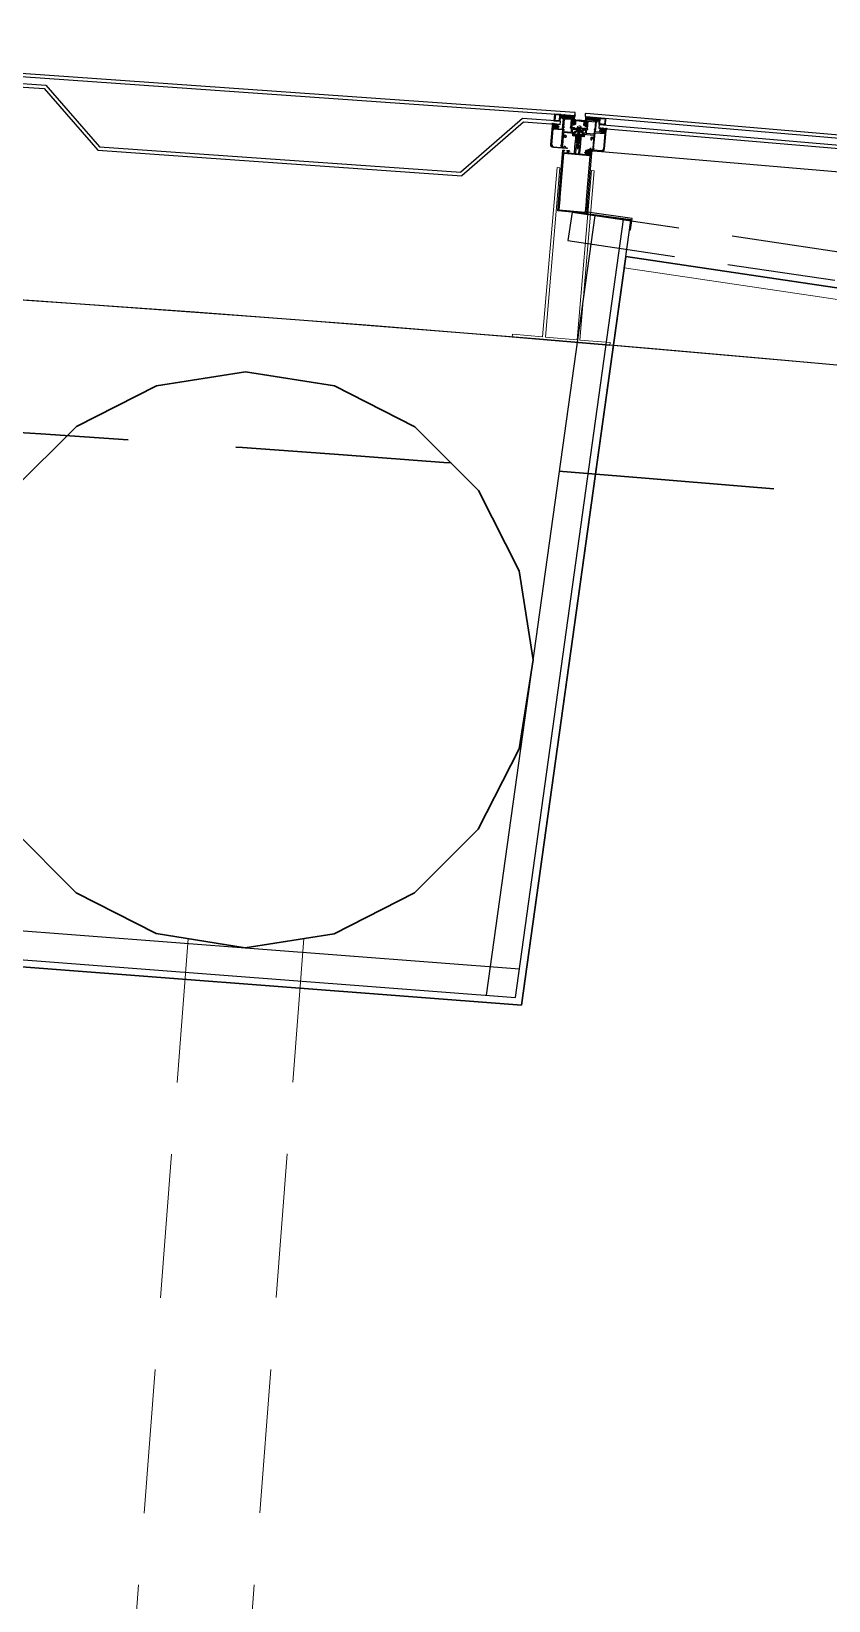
# Model space of a CAD drawing. Header units: millimetres. Extents: x 62878 to 70819, y -67946 to -61850.
# Drawn here: x 66248.7 to 66387.2, y -62125.9 to -61853.5 of the extents above; entities that cross this region are included whole.
import ezdxf

# ---------------------------------------------------------------- set-up
doc = ezdxf.new("R2010")
doc.units = ezdxf.units.MM
doc.linetypes.add('HIDDEN', pattern=[0.375, 0.25, -0.125])
doc.layers.add('alan hesabı1', color=7, linetype='Continuous', plot=False)
for name, color, linetype, lineweight in [('BA DÖŞ.-yeni', 11, 'Continuous', 30), ('BAP', 41, 'Continuous', 30), ('Dog_dos_yeni', 63, 'Continuous', 5), ('DOGRAMA', 171, 'Continuous', 0), ('DUV.ALÇ.-yeni', 20, 'Continuous', 25), ('DUVAR-GAZBETON_eski', 227, 'Continuous', 13), ('GOR-2', 152, 'Continuous', 20)]:
    doc.layers.add(name, color=color, linetype=linetype, lineweight=lineweight)
doc.layers.add('DOĞRAMA-yeni', color=40, linetype='Continuous')
doc.layers.add('profil-yeni', color=13, linetype='Continuous')
pattern_1 = [(220.12184, (66452.40035, -61891.5963), (0.1023009, -0.1213923), [])]
pattern_2 = [(310.12184, (66233.26357, -61872.89378), (-0.1213923, -0.1023009), [])]

# ---------------------------------------------------------------- blocks, each defined once
blk = doc.blocks.new('a2we')
at = {"lineweight": 5, "ltscale": 0.5}
for p, q in [((-198.1, -420.1), (-197.1, -419.7)), ((-194.9, -421.4), (-198.1, -420.1)), ((-193.9, -421), (-198.1, -420.1)), ((-198.1, -422.7), (-197.1, -422.3)), ((-194.9, -424), (-198.1, -422.7)), ((-193.9, -423.6), (-198.1, -422.7)), ((-198.1, -425.2), (-197.1, -424.9)), ((-194.9, -426.5), (-198.1, -425.2)), ((-193.9, -426.1), (-198.1, -425.2)), ((-198.1, -427.7), (-197.1, -427.3)), ((-194.9, -429), (-198.1, -427.7)), ((-193.9, -428.6), (-198.1, -427.7)), ((-198.1, -429.9), (-197.1, -429.6)), ((-194.9, -431.2), (-198.1, -429.9)), ((-193.9, -430.9), (-198.1, -429.9)), ((-198.1, -432.2), (-197.1, -431.8)), ((-194.9, -433.5), (-198.1, -432.2)), ((-193.9, -433.1), (-198.1, -432.2)), ((-198.1, -434.4), (-197.1, -434.1)), ((-194.9, -435.7), (-198.1, -434.4)), ((-193.9, -435.4), (-198.1, -434.4)), ((-197.6, -417.6), (-196.6, -417.2)), ((-194.2, -418.3), (-197.6, -417.6)), ((-195.2, -418.6), (-197.6, -417.6)), ((-196.9, -417.9), (-197.1, -418.3)), ((-197.1, -419.7), (-197.1, -418.4)), ((-197.1, -419.7), (-193.9, -421)), ((-197.1, -419.7), (-193.9, -421)), ((-197.1, -422.3), (-197.1, -420.5)), ((-197.1, -422.3), (-193.9, -423.6)), ((-197.1, -422.3), (-193.9, -423.6)), ((-197.1, -424.9), (-197.1, -423.1)), ((-197.1, -424.9), (-193.9, -426.1)), ((-197.1, -424.9), (-193.9, -426.1)), ((-197.1, -427.3), (-197.1, -425.6)), ((-197.1, -427.3), (-193.9, -428.6)), ((-197.1, -427.3), (-193.9, -428.6)), ((-197.1, -429.6), (-197.1, -428)), ((-197.1, -429.6), (-193.9, -430.9)), ((-197.1, -429.6), (-193.9, -430.9)), ((-197.1, -431.8), (-197.1, -430.3)), ((-197.1, -431.8), (-193.9, -433.1)), ((-197.1, -431.8), (-193.9, -433.1)), ((-197.1, -434.1), (-197.1, -432.5)), ((-197.1, -434.1), (-193.9, -435.4)), ((-197.1, -434.1), (-193.9, -435.4)), ((-197.1, -436.4), (-197.1, -434.8)), ((-196, -415.3), (-196.6, -417.2)), ((-196.6, -417.2), (-194.2, -418.3)), ((-196, -415.3), (-195.5, -417.7)), ((-194.2, -418.3), (-195.2, -418.6)), ((-195.2, -418.6), (-194.9, -419.3)), ((-194.9, -420.6), (-194.9, -419.4)), ((-193.9, -421), (-194.9, -421.4)), ((-194.9, -423.2), (-194.9, -421.4)), ((-193.9, -423.6), (-194.9, -424)), ((-194.9, -425.7), (-194.9, -424)), ((-193.9, -426.1), (-194.9, -426.5)), ((-194.9, -428.2), (-194.9, -426.5)), ((-193.9, -428.6), (-194.9, -429)), ((-194.9, -430.5), (-194.9, -429)), ((-193.9, -430.9), (-194.9, -431.2)), ((-194.9, -432.7), (-194.9, -431.2)), ((-193.9, -433.1), (-194.9, -433.5)), ((-194.9, -435), (-194.9, -433.5)), ((-193.9, -435.4), (-194.9, -435.7)), ((-194.9, -437.3), (-194.9, -435.7)), ((-192.8, -453.3), (-199.2, -453.3)), ((-199.2, -454.6), (-199.2, -453.3)), ((-198.1, -436.7), (-197.1, -436.4)), ((-194.9, -438), (-198.1, -436.7)), ((-193.9, -437.7), (-198.1, -436.7)), ((-198.1, -439), (-197.1, -438.7)), ((-194.9, -440.3), (-198.1, -439)), ((-193.9, -440), (-198.1, -439)), ((-198.1, -441.3), (-197.1, -441)), ((-194.9, -442.6), (-198.1, -441.3)), ((-193.9, -442.3), (-198.1, -441.3)), ((-198.1, -443.6), (-197.1, -443.3)), ((-194.9, -444.9), (-198.1, -443.6)), ((-193.9, -444.6), (-198.1, -443.6)), ((-198.1, -445.9), (-197.1, -445.6)), ((-193.9, -446.9), (-198.1, -445.9)), ((-194.9, -447.2), (-198.1, -445.9)), ((-197.1, -447.9), (-198.1, -448.2)), ((-194.9, -449.5), (-198.1, -448.2)), ((-198.1, -448.2), (-193.9, -449.2)), ((-198.1, -450.5), (-197.1, -450.2)), ((-194.9, -451.8), (-198.1, -450.5)), ((-193.9, -451.5), (-198.1, -450.5)), ((-197.1, -436.4), (-193.9, -437.7)), ((-197.1, -436.4), (-193.9, -437.7)), ((-197.1, -438.7), (-197.1, -437.1)), ((-197.1, -438.7), (-193.9, -440)), ((-197.1, -438.7), (-193.9, -440)), ((-197.1, -441), (-197.1, -439.4)), ((-197.1, -441), (-193.9, -442.3)), ((-197.1, -443.3), (-197.1, -441.7)), ((-197.1, -443.3), (-193.9, -444.6)), ((-197.1, -445.6), (-197.1, -444)), ((-197.1, -445.6), (-193.9, -446.9)), ((-197.1, -445.6), (-193.9, -446.9)), ((-197.1, -447.9), (-197.1, -446.3)), ((-193.9, -449.2), (-197.1, -447.9)), ((-197.1, -450.2), (-197.1, -448.6)), ((-197.1, -450.2), (-193.9, -451.5)), ((-197.1, -453.3), (-197.1, -450.9)), ((-193.9, -437.7), (-194.9, -438)), ((-194.9, -439.6), (-194.9, -438)), ((-193.9, -440), (-194.9, -440.3)), ((-194.9, -441.8), (-194.9, -440.3)), ((-193.9, -442.3), (-194.9, -442.6)), ((-194.9, -444.1), (-194.9, -442.6)), ((-193.9, -444.6), (-194.9, -444.9)), ((-194.9, -446.4), (-194.9, -444.9)), ((-193.9, -446.9), (-194.9, -447.2)), ((-194.9, -448.7), (-194.9, -447.2)), ((-193.9, -449.2), (-194.9, -449.5)), ((-194.9, -451), (-194.9, -449.5)), ((-193.9, -451.5), (-194.9, -451.8)), ((-194.9, -453.3), (-194.9, -451.8)), ((-192.8, -454.6), (-192.8, -453.3))]:
    blk.add_line(p, q, dxfattribs=at)
blk.add_lwpolyline([(-196.5, -455.7), (-196.1, -455.4), (-195.9, -455.4), (-195.6, -455.7)], dxfattribs=at)
for centre, radius, start, end in [((-196.9, -418.4), 0.2, 155.3251, 180), ((-195.1, -419.4), 0.2, 0, 19.1116), ((-195.7, -449.5), 6.19, 234.7573, 262.4905), ((-196.4, -449.5), 6.19, 277.5095, 305.2427)]:
    blk.add_arc(centre, radius, start, end, dxfattribs=at)
blk = doc.blocks.new('SPANDREL PAN.101')
at = {"layer": 'DOĞRAMA-yeni', "color": 122}
for p, q in [((37908.99, 32649.27), (38009.8, 32656.28)), ((37909.04, 32649.87), (38009.67, 32656.87)), ((38009.77, 32656.78), (38009.67, 32656.87)), ((38009.8, 32656.28), (38009.77, 32656.78)), ((38007.39, 32654.94), (38000.85, 32654.49)), ((38007.43, 32654.34), (38001.14, 32653.9)), ((38007.39, 32654.94), (38007.43, 32654.34)), ((37908.95, 32649.77), (37909.04, 32649.87)), ((37908.99, 32649.27), (37908.95, 32649.77)), ((37911.56, 32648.27), (37918.1, 32648.72)), ((37911.56, 32648.27), (37911.6, 32647.67)), ((37911.6, 32647.67), (37917.89, 32648.11))]:
    blk.add_line(p, q, dxfattribs=at)
at = {"layer": 'DOĞRAMA-yeni', "color": 122, "lineweight": -2}
for p, q in [((38000.85, 32654.49), (37991.55, 32643.81)), ((38001.14, 32653.9), (37991.84, 32643.22)), ((37917.89, 32648.11), (37928.56, 32638.82)), ((37918.1, 32648.72), (37928.77, 32639.44)), ((37928.56, 32638.82), (37991.84, 32643.22)), ((37928.77, 32639.44), (37991.55, 32643.81))]:
    blk.add_line(p, q, dxfattribs=at)
at = {"layer": 'DOĞRAMA-yeni', "color": 122}
for points in [[(38007.33, 32656.12), (38006.28, 32656.06), (38006.34, 32654.9), (38007.39, 32654.96)], [(38007.23, 32656.01), (38006.38, 32655.97), (38006.44, 32655.01), (38007.29, 32655.06)], [(37911.48, 32649.42), (37912.52, 32649.5), (37912.6, 32648.34), (37911.56, 32648.27)], [(37911.58, 32649.33), (37912.43, 32649.39), (37912.5, 32648.43), (37911.65, 32648.37)]]:
    blk.add_lwpolyline(points, close=True, dxfattribs=at)

msp = doc.modelspace()

# ---------------------------------------------------------------- hatches: boundary and pattern name
at = {"layer": 'DOGRAMA', "lineweight": -2}
h = msp.add_hatch(dxfattribs=at)
h.set_pattern_fill('AR-HBONE', color=256, scale=0.03, angle=687.7123, style=0)
h.set_pattern_definition([(310.12184, (66333.45553, -61903.83334), (-0.0144313, -0.1690909), [0.36, -0.12]), (220.12184, (66333.53286, -61903.9251), (-0.0144313, -0.1690909), [0.36, -0.12])])
h.paths.add_polyline_path([(66340.86, -61868.52), (66340.61, -61868.5), (66340.66, -61867.9), (66341.43, -61867.96), (66341.38, -61868.56)])
h = msp.add_hatch(dxfattribs=at)
h.set_pattern_fill('ANSI31', color=256, scale=0.04, angle=687.7123, style=0)
h.set_pattern_definition([(220.12184, (66472.62682, -61893.32256), (0.08184072, -0.09711383), [])])
h.paths.add_polyline_path([(66341.66, -61868.56, -0.414214), (66341.69, -61868.59), (66342.98, -61868.7, -0.153231), (66343.14, -61868.11), (66341.71, -61867.99)])
h.paths.add_polyline_path([(66341.38, -61868.56), (66341.63, -61868.58, -0.414214), (66341.66, -61868.56), (66341.71, -61867.99), (66341.43, -61867.96)])
h = msp.add_hatch(dxfattribs=at)
h.set_pattern_fill('ANSI31', color=256, scale=0.05, angle=687.7123, style=0)
h.set_pattern_definition(pattern_2)
edge = h.paths.add_edge_path(flags=16)
edge.add_arc((66339.7, -61869.76), 0.4, 253.5849, 276.6588)
edge.add_line((66339.75, -61870.16), (66339.77, -61869.91))
edge.add_line((66339.77, -61869.91), (66339.61, -61869.89))
edge.add_line((66339.61, -61869.89), (66339.59, -61870.15))
edge = h.paths.add_edge_path()
edge.add_arc((66339.7, -61869.76), 0.5, 228.2519, 301.9917)
edge.add_line((66339.97, -61870.19), (66339.98, -61870.09))
edge.add_line((66339.98, -61870.09), (66339.86, -61870.08))
edge.add_line((66339.86, -61870.08), (66339.86, -61870.02))
edge.add_arc((66339.96, -61870.03), 0.1, 85.1218, 175.1218, ccw=False)
edge.add_line((66339.97, -61869.93), (66340.19, -61869.94))
edge.add_line((66340.19, -61869.94), (66340.2, -61869.76))
edge.add_line((66340.2, -61869.76), (66340.16, -61869.76))
edge.add_arc((66340.16, -61869.83), 0.065, 85.1218, 153.5312)
edge.add_arc((66340.07, -61869.78), 0.0327, 139.6916, 333.5312, ccw=False)
edge.add_arc((66340.18, -61869.91), 0.199, 80.7722, 131.0381, ccw=False)
edge.add_arc((66340.21, -61869.67), 0.05, 266.6364, 444.1497)
edge.add_arc((66340.18, -61869.94), 0.323, 84.1812, 123.5075)
edge.add_arc((66339.99, -61869.65), 0.02, 235.1218, 303.5075, ccw=False)
edge.add_line((66339.98, -61869.67), (66339.8, -61869.54))
edge.add_arc((66339.79, -61869.55), 0.015, 55.1218, 215.1218)
edge.add_line((66339.78, -61869.56), (66339.85, -61869.66))
edge.add_arc((66339.84, -61869.67), 0.02, -124.8782, 35.1218, ccw=False)
edge.add_line((66339.83, -61869.69), (66339.58, -61869.52))
edge.add_arc((66339.58, -61869.54), 0.015, 55.1218, 215.1218)
edge.add_line((66339.56, -61869.54), (66339.63, -61869.64))
edge.add_arc((66339.62, -61869.66), 0.02, -124.8782, 35.1218, ccw=False)
edge.add_line((66339.61, -61869.67), (66339.36, -61869.5))
edge.add_arc((66339.36, -61869.52), 0.015, 55.1218, 215.1218)
edge.add_line((66339.34, -61869.53), (66339.41, -61869.63))
edge.add_arc((66339.4, -61869.64), 0.02, -124.8782, 35.1218, ccw=False)
edge.add_line((66339.39, -61869.65), (66339.15, -61869.49))
edge.add_arc((66339.14, -61869.5), 0.015, 55.1218, 215.1218)
edge.add_line((66339.12, -61869.51), (66339.19, -61869.6))
edge.add_arc((66339.11, -61869.66), 0.1, -4.8782, 35.1218, ccw=False)
edge.add_line((66339.21, -61869.67), (66339.19, -61869.86))
edge.add_line((66339.19, -61869.86), (66339.41, -61869.88))
edge.add_arc((66339.4, -61869.98), 0.1, -4.8782, 85.1218, ccw=False)
edge.add_line((66339.5, -61869.99), (66339.5, -61870.05))
edge.add_line((66339.5, -61870.05), (66339.38, -61870.04))
edge.add_line((66339.38, -61870.04), (66339.37, -61870.14))
h = msp.add_hatch(dxfattribs=at)
h.set_pattern_fill('ANSI31', color=256, scale=0.05, angle=687.7123, style=0)
h.set_pattern_definition(pattern_2)
edge = h.paths.add_edge_path(flags=16)
edge.add_arc((66343.47, -61869.28), 0.668, 168.2462, 181.9975, ccw=False)
edge.add_line((66342.81, -61869.14), (66343.1, -61869.16))
edge.add_line((66343.1, -61869.16), (66343.08, -61869.32))
edge.add_line((66343.08, -61869.32), (66342.8, -61869.3))
edge = h.paths.add_edge_path()
edge.add_line((66343.13, -61869.65), (66343.02, -61869.64))
edge.add_line((66343.02, -61869.64), (66343.05, -61869.4))
edge.add_line((66343.05, -61869.4), (66342.86, -61869.38))
edge.add_line((66342.86, -61869.38), (66342.85, -61869.5))
edge.add_line((66342.85, -61869.5), (66342.75, -61869.5))
edge.add_arc((66343.11, -61869.25), 0.442, 135.8142, 214.4295, ccw=False)
edge.add_line((66342.79, -61868.94), (66342.89, -61868.95))
edge.add_line((66342.89, -61868.95), (66342.88, -61869.07))
edge.add_line((66342.88, -61869.07), (66343.07, -61869.08))
edge.add_line((66343.07, -61869.08), (66343.09, -61868.84))
edge.add_line((66343.09, -61868.84), (66344.09, -61868.92))
edge.add_arc((66344.08, -61868.97), 0.05, -88.1683, 85.1218, ccw=False)
edge.add_line((66344.09, -61869.02), (66343.33, -61869.01))
edge.add_arc((66343.33, -61869.11), 0.1, 88.6966, 175.1218)
edge.add_line((66343.23, -61869.1), (66343.19, -61869.6))
edge.add_arc((66343.14, -61869.6), 0.05, 265.1218, 355.1218, ccw=False)
h = msp.add_hatch(dxfattribs=at)
h.set_pattern_fill('ANSI31', color=256, scale=0.05, angle=687.7123, style=0)
h.set_pattern_definition(pattern_1)
edge = h.paths.add_edge_path(flags=16)
edge.add_arc((66344.41, -61869.36), 0.668, 348.2462, 361.9975)
edge.add_line((66345.07, -61869.33), (66344.79, -61869.31))
edge.add_line((66344.79, -61869.31), (66344.78, -61869.47))
edge.add_line((66344.78, -61869.47), (66345.06, -61869.49))
edge = h.paths.add_edge_path()
edge.add_line((66344.67, -61869.78), (66344.78, -61869.79))
edge.add_line((66344.78, -61869.79), (66344.8, -61869.55))
edge.add_line((66344.8, -61869.55), (66344.99, -61869.57))
edge.add_line((66344.99, -61869.57), (66344.98, -61869.69))
edge.add_line((66344.98, -61869.69), (66345.08, -61869.69))
edge.add_arc((66344.76, -61869.39), 0.442, 315.8142, 394.4295)
edge.add_line((66345.13, -61869.14), (66345.03, -61869.13))
edge.add_line((66345.03, -61869.13), (66345.02, -61869.25))
edge.add_line((66345.02, -61869.25), (66344.83, -61869.23))
edge.add_line((66344.83, -61869.23), (66344.85, -61868.99))
edge.add_line((66344.85, -61868.99), (66343.85, -61868.9))
edge.add_arc((66343.85, -61868.95), 0.05, 85.1218, 258.412)
edge.add_line((66343.84, -61869), (66344.58, -61869.11))
edge.add_arc((66344.57, -61869.21), 0.1, -4.8782, 81.5471, ccw=False)
edge.add_line((66344.67, -61869.22), (66344.62, -61869.73))
edge.add_arc((66344.67, -61869.73), 0.05, 175.1218, 265.1218)
h = msp.add_hatch(dxfattribs=at)
h.set_pattern_fill('ANSI31', color=256, scale=0.04, angle=687.7123, style=0)
h.set_pattern_definition([(310.12184, (66213.0371, -61871.16753), (-0.09711383, -0.08184072), [])])
h.paths.add_polyline_path([(66346.3, -61868.95, 0.414214), (66346.28, -61868.98), (66344.98, -61868.87, 0.153231), (66344.93, -61868.26), (66346.35, -61868.38)])
h.paths.add_polyline_path([(66346.58, -61869), (66346.33, -61868.98, 0.414214), (66346.3, -61868.95), (66346.35, -61868.38), (66346.63, -61868.41)])
h = msp.add_hatch(dxfattribs=at)
h.set_pattern_fill('AR-HBONE', color=256, scale=0.03, angle=687.7123, style=0)
h.set_pattern_definition([(220.12184, (66348.41447, -61905.11003), (-0.0144313, -0.1690909), [0.36, -0.12]), (310.12184, (66348.32271, -61905.18736), (-0.0144313, -0.1690909), [0.36, -0.12])])
h.paths.add_polyline_path([(66347.1, -61869.05), (66347.35, -61869.07), (66347.4, -61868.47), (66346.63, -61868.41), (66346.58, -61869)])
h = msp.add_hatch(dxfattribs=at)
h.set_pattern_fill('ANSI31', color=256, scale=0.05, angle=687.7123, style=0)
h.set_pattern_definition(pattern_1)
edge = h.paths.add_edge_path(flags=16)
edge.add_arc((66348.03, -61870.47), 0.4, 253.5849, 276.6588, ccw=False)
edge.add_line((66347.92, -61870.86), (66347.94, -61870.61))
edge.add_line((66347.94, -61870.61), (66348.1, -61870.62))
edge.add_line((66348.1, -61870.62), (66348.08, -61870.87))
edge = h.paths.add_edge_path()
edge.add_arc((66348.03, -61870.47), 0.5, 228.2519, 301.9917, ccw=False)
edge.add_line((66347.7, -61870.85), (66347.71, -61870.75))
edge.add_line((66347.71, -61870.75), (66347.83, -61870.76))
edge.add_line((66347.83, -61870.76), (66347.83, -61870.7))
edge.add_arc((66347.73, -61870.69), 0.1, 355.1218, 445.1218)
edge.add_line((66347.74, -61870.59), (66347.52, -61870.57))
edge.add_line((66347.52, -61870.57), (66347.54, -61870.39))
edge.add_line((66347.54, -61870.39), (66347.58, -61870.39))
edge.add_arc((66347.57, -61870.46), 0.065, 16.7125, 85.1218, ccw=False)
edge.add_arc((66347.66, -61870.43), 0.0327, 196.7125, 390.5521)
edge.add_arc((66347.54, -61870.54), 0.199, 39.2056, 89.4715)
edge.add_arc((66347.55, -61870.29), 0.05, 86.094, 263.6072, ccw=False)
edge.add_arc((66347.53, -61870.56), 0.323, 46.7362, 86.0625, ccw=False)
edge.add_arc((66347.76, -61870.31), 0.02, 226.7362, 295.1218)
edge.add_line((66347.77, -61870.33), (66347.97, -61870.24))
edge.add_arc((66347.98, -61870.25), 0.015, -44.8782, 115.1218, ccw=False)
edge.add_line((66347.99, -61870.26), (66347.9, -61870.35))
edge.add_arc((66347.91, -61870.36), 0.02, 135.1218, 295.1218)
edge.add_line((66347.92, -61870.38), (66348.19, -61870.26))
edge.add_arc((66348.2, -61870.27), 0.015, -44.8782, 115.1218, ccw=False)
edge.add_line((66348.21, -61870.28), (66348.12, -61870.37))
edge.add_arc((66348.13, -61870.38), 0.02, 135.1218, 295.1218)
edge.add_line((66348.14, -61870.4), (66348.41, -61870.28))
edge.add_arc((66348.41, -61870.29), 0.015, -44.8782, 115.1218, ccw=False)
edge.add_line((66348.43, -61870.3), (66348.34, -61870.39))
edge.add_arc((66348.35, -61870.4), 0.02, 135.1218, 295.1218)
edge.add_line((66348.36, -61870.42), (66348.63, -61870.29))
edge.add_arc((66348.63, -61870.31), 0.015, -44.8782, 115.1218, ccw=False)
edge.add_line((66348.64, -61870.32), (66348.56, -61870.4))
edge.add_arc((66348.63, -61870.47), 0.1, 135.1218, 175.1218)
edge.add_line((66348.53, -61870.46), (66348.52, -61870.66))
edge.add_line((66348.52, -61870.66), (66348.3, -61870.64))
edge.add_arc((66348.29, -61870.74), 0.1, 85.1218, 175.1218)
edge.add_line((66348.19, -61870.73), (66348.19, -61870.79))
edge.add_line((66348.19, -61870.79), (66348.31, -61870.8))
edge.add_line((66348.31, -61870.8), (66348.3, -61870.9))
h = msp.add_hatch(dxfattribs=at)
h.set_pattern_fill('ANSI31', color=256, scale=0.05, angle=687.7123, style=0)
h.set_pattern_definition(pattern_1)
edge = h.paths.add_edge_path(flags=16)
edge.add_arc((66343.69, -61872.56), 0.05, 265.1218, 355.1218, ccw=False)
edge.add_line((66343.68, -61872.61), (66343.62, -61872.61))
edge.add_arc((66343.63, -61872.56), 0.05, 175.1218, 265.1218, ccw=False)
edge.add_line((66343.58, -61872.55), (66343.6, -61872.33))
edge.add_line((66343.6, -61872.33), (66343.76, -61872.34))
edge.add_line((66343.76, -61872.34), (66343.74, -61872.57))
h.paths.add_polyline_path([(66343.77, -61872.19), (66343.61, -61872.18), (66343.63, -61871.9), (66343.79, -61871.92)], flags=16)
edge = h.paths.add_edge_path()
edge.add_arc((66343.57, -61872.54), 0.2, 175.1218, 245.6881, ccw=False)
edge.add_line((66343.37, -61872.52), (66343.38, -61872.46))
edge.add_line((66343.38, -61872.46), (66343.44, -61872.47))
edge.add_line((66343.44, -61872.47), (66343.45, -61872.34))
edge.add_line((66343.45, -61872.34), (66343.42, -61872.31))
edge.add_arc((66343.49, -61872.24), 0.1, 175.1218, 220.1218, ccw=False)
edge.add_line((66343.4, -61872.24), (66343.41, -61872.11))
edge.add_line((66343.41, -61872.11), (66343.47, -61872.11))
edge.add_line((66343.47, -61872.11), (66343.48, -61871.98))
edge.add_line((66343.48, -61871.98), (66343.38, -61871.86))
edge.add_line((66343.38, -61871.86), (66343.27, -61871.85))
edge.add_line((66343.27, -61871.85), (66343.29, -61871.6))
edge.add_line((66343.29, -61871.6), (66343.23, -61871.65))
edge.add_line((66343.23, -61871.65), (66342.74, -61871.61))
edge.add_line((66342.74, -61871.61), (66342.76, -61871.28))
edge.add_arc((66343.06, -61871.31), 0.3, 115.1218, 175.1218, ccw=False)
edge.add_line((66342.94, -61871.04), (66343.38, -61870.83))
edge.add_arc((66343.39, -61870.85), 0.03, 25.1218, 115.1218, ccw=False)
edge.add_line((66343.42, -61870.84), (66343.45, -61870.9))
edge.add_arc((66343.42, -61870.91), 0.03, -64.8782, 25.1218, ccw=False)
edge.add_line((66343.43, -61870.94), (66343.08, -61871.1))
edge.add_arc((66343.17, -61871.28), 0.2, 115.1218, 177.0414)
edge.add_arc((66343.06, -61871.28), 0.1, 172.407, 325.1218)
edge.add_arc((66343.23, -61871.4), 0.1, 85.1218, 145.1218, ccw=False)
edge.add_line((66343.24, -61871.3), (66343.56, -61871.33))
edge.add_arc((66343.57, -61871.28), 0.05, 265.1218, 355.1218)
edge.add_line((66343.62, -61871.28), (66343.62, -61871.23))
edge.add_arc((66343.67, -61871.24), 0.05, 85.1218, 175.1218, ccw=False)
edge.add_line((66343.68, -61871.19), (66343.87, -61871.2))
edge.add_arc((66343.87, -61871.25), 0.05, -4.8782, 85.1218, ccw=False)
edge.add_line((66343.92, -61871.26), (66343.92, -61871.31))
edge.add_arc((66343.97, -61871.31), 0.05, 175.1218, 265.1218)
edge.add_line((66343.96, -61871.36), (66344.29, -61871.39))
edge.add_arc((66344.28, -61871.49), 0.1, 25.1218, 85.1218, ccw=False)
edge.add_arc((66344.46, -61871.4), 0.1, 205.1218, 357.8367)
edge.add_arc((66344.36, -61871.38), 0.2, 353.2022, 415.1218)
edge.add_line((66344.48, -61871.22), (66344.16, -61871))
edge.add_arc((66344.17, -61870.97), 0.03, 145.1218, 235.1218, ccw=False)
edge.add_line((66344.15, -61870.96), (66344.18, -61870.91))
edge.add_arc((66344.21, -61870.92), 0.03, 55.1218, 145.1218, ccw=False)
edge.add_line((66344.23, -61870.9), (66344.63, -61871.18))
edge.add_arc((66344.46, -61871.43), 0.3, -4.8782, 55.1218, ccw=False)
edge.add_line((66344.76, -61871.45), (66344.73, -61871.78))
edge.add_line((66344.73, -61871.78), (66344.23, -61871.73))
edge.add_line((66344.23, -61871.73), (66344.19, -61871.68))
edge.add_line((66344.19, -61871.68), (66344.16, -61871.93))
edge.add_line((66344.16, -61871.93), (66344.06, -61871.92))
edge.add_line((66344.06, -61871.92), (66343.94, -61872.02))
edge.add_line((66343.94, -61872.02), (66343.92, -61872.15))
edge.add_line((66343.92, -61872.15), (66343.98, -61872.16))
edge.add_line((66343.98, -61872.16), (66343.97, -61872.28))
edge.add_arc((66343.87, -61872.28), 0.1, 310.1218, 355.1218, ccw=False)
edge.add_line((66343.94, -61872.35), (66343.9, -61872.38))
edge.add_line((66343.9, -61872.38), (66343.89, -61872.51))
edge.add_line((66343.89, -61872.51), (66343.95, -61872.51))
edge.add_line((66343.95, -61872.51), (66343.95, -61872.57))
edge.add_arc((66343.75, -61872.55), 0.2, 284.5556, 355.1218, ccw=False)
edge.add_arc((66343.68, -61872.29), 0.471, 245.6881, 284.5556, ccw=False)
h = msp.add_hatch(dxfattribs=at)
h.set_pattern_fill('ANSI31', color=256, scale=0.05, angle=687.7123, style=0)
h.set_pattern_definition(pattern_1)
edge = h.paths.add_edge_path()
edge.add_arc((66346.12, -61874.35), 0.1, 135.1218, 175.1218)
edge.add_line((66346.02, -61874.34), (66346, -61874.51))
edge.add_line((66346, -61874.51), (66345.78, -61874.49))
edge.add_arc((66345.77, -61874.59), 0.1, 85.1218, 175.1218)
edge.add_line((66345.67, -61874.58), (66345.67, -61874.64))
edge.add_line((66345.67, -61874.64), (66345.79, -61874.65))
edge.add_line((66345.79, -61874.65), (66345.78, -61874.75))
edge.add_arc((66345.52, -61874.33), 0.5, 228.2519, 301.9917, ccw=False)
edge.add_line((66345.18, -61874.7), (66345.19, -61874.6))
edge.add_line((66345.19, -61874.6), (66345.31, -61874.61))
edge.add_line((66345.31, -61874.61), (66345.32, -61874.55))
edge.add_arc((66345.22, -61874.54), 0.1, 355.1218, 445.1218)
edge.add_line((66345.22, -61874.44), (66345, -61874.42))
edge.add_line((66345, -61874.42), (66345.02, -61874.27))
edge.add_line((66345.02, -61874.27), (66345.06, -61874.27))
edge.add_arc((66345.05, -61874.33), 0.065, 16.7125, 85.1218, ccw=False)
edge.add_arc((66345.15, -61874.31), 0.0327, 196.7125, 390.5521)
edge.add_arc((66344.96, -61874.41), 0.242, 29.9244, 75.4311)
edge.add_arc((66345.03, -61874.13), 0.05, 86.094, 263.6072, ccw=False)
edge.add_arc((66344.94, -61874.43), 0.372, 38.6218, 75.2733, ccw=False)
edge.add_arc((66345.24, -61874.19), 0.02, 226.7362, 295.1218)
edge.add_line((66345.25, -61874.21), (66345.45, -61874.11))
edge.add_arc((66345.46, -61874.13), 0.015, -44.8782, 115.1218, ccw=False)
edge.add_line((66345.47, -61874.14), (66345.38, -61874.22))
edge.add_arc((66345.4, -61874.24), 0.02, 135.1218, 295.1218)
edge.add_line((66345.4, -61874.26), (66345.67, -61874.13))
edge.add_arc((66345.68, -61874.15), 0.015, -44.8782, 115.1218, ccw=False)
edge.add_line((66345.69, -61874.16), (66345.6, -61874.24))
edge.add_arc((66345.61, -61874.26), 0.02, 135.1218, 295.1218)
edge.add_line((66345.62, -61874.28), (66345.89, -61874.15))
edge.add_arc((66345.9, -61874.16), 0.015, -44.8782, 115.1218, ccw=False)
edge.add_line((66345.91, -61874.17), (66345.82, -61874.26))
edge.add_arc((66345.83, -61874.28), 0.02, 135.1218, 295.1218)
edge.add_line((66345.84, -61874.29), (66346.11, -61874.17))
edge.add_arc((66346.12, -61874.18), 0.015, -44.8782, 115.1218, ccw=False)
edge.add_line((66346.13, -61874.19), (66346.04, -61874.27))
edge = h.paths.add_edge_path(flags=16)
edge.add_line((66345.4, -61874.69), (66345.42, -61874.49))
edge.add_arc((66345.45, -61874.49), 0.03, 85.1218, 175.1218, ccw=False)
edge.add_line((66345.45, -61874.46), (66345.55, -61874.47))
edge.add_arc((66345.55, -61874.5), 0.03, -4.8782, 85.1218, ccw=False)
edge.add_line((66345.58, -61874.5), (66345.56, -61874.7))
edge.add_arc((66345.53, -61874.7), 0.03, 272.8883, 355.1218, ccw=False)
edge.add_arc((66345.52, -61874.33), 0.4, 257.3554, 272.8883, ccw=False)
edge.add_arc((66345.43, -61874.69), 0.03, 175.1218, 257.3554, ccw=False)

# ---------------------------------------------------------------- linework, layer by layer
msp.add_lwpolyline([(68896.02, -63031.44), (69030.26, -63071.18), (69185.28, -62547.65), (68893, -62461.11, 1.044368), (68063.2, -62298.73, 0.204375), (63106.96, -62494.78, 0.353953), (62932.94, -62997.83), (63753.18, -65779.6), (64154.95, -67142.15), (65336.72, -66792.62), (65336.7, -66829.11), (65270.54, -66829.07, 0.626789), (65270.2, -67369.07), (65531.84, -67369.23, 0.926242), (66130.09, -67369.61), (66391.73, -67369.77, 0.626743), (66392.07, -66829.77), (66326.15, -66829.73), (66326.17, -66793.24), (67506.16, -67144.13), (68467.02, -63899.09), (68625.2, -63946.04), (68896.02, -63031.42)], format="xyb")
at = {"layer": 'alan hesabı1', "linetype": 'ByBlock'}
msp.add_lwpolyline([(66647.46, -62885.83), (66649.14, -62873.44), (66669.49, -62775), (66685.66, -62696.65), (66805.8, -62114.63), (66821.97, -62036.28), (66836.77, -61964.56), (66351.93, -61892.57), (66333.84, -62022.5), (66229.59, -62014.51), (66229.67, -61883.93), (65842.74, -61883.7), (65842.15, -62828.49), (66227.13, -62828.73), (66275.87, -62835.35), (66434.42, -62856.89)], close=True, dxfattribs=at)
at = {"layer": 'alan hesabı1'}
msp.add_lwpolyline([(66851.63, -61966.77), (67136.27, -62009.03), (67118.51, -62128.61), (67161.25, -62137.43), (67098.03, -62443.7), (67058.57, -62435.56), (67034.32, -62553.08), (67073.77, -62561.23), (66999.57, -62921.05), (66649.14, -62873.44), (66647.46, -62885.83), (66434.42, -62856.89), (66275.87, -62835.35), (66227.13, -62828.73), (65842.15, -62828.49), (65842.74, -61883.7), (66229.67, -61883.93), (66229.59, -62014.51), (66333.84, -62022.5), (66351.93, -61892.57), (66836.77, -61964.56)], close=True, dxfattribs=at)
at = {"layer": 'BA DÖŞ.-yeni', "linetype": 'HIDDEN', "ltscale": 150}
msp.add_arc((65815.04, -68607.15), 6697.94, 70.74616, 109.296847, dxfattribs=at)
at = {"layer": 'BAP'}
msp.add_lwpolyline([(66326.31, -61991.97), (66333.42, -61978.04), (66335.87, -61962.59), (66333.44, -61947.13), (66326.34, -61933.19), (66315.29, -61922.12), (66301.35, -61915.01), (66285.91, -61912.56), (66270.45, -61914.99), (66256.51, -61922.09), (66245.44, -61933.14), (66238.33, -61947.08), (66235.87, -61962.52), (66238.31, -61977.98), (66245.41, -61991.92), (66256.46, -62002.99), (66270.39, -62010.1), (66285.84, -62012.56), (66301.3, -62010.12), (66315.24, -62003.03)], close=True, dxfattribs=at)
at = {"layer": 'Dog_dos_yeni'}
msp.add_lwpolyline([(66349.16, -61908.01), (66332.23, -61906.56), (66332.27, -61906.06), (66337.5, -61906.51), (66340.01, -61877.11), (66340.51, -61877.16), (66338, -61906.55), (66343.48, -61907.02), (66345.99, -61877.63), (66346.48, -61877.67), (66343.98, -61907.06), (66349.21, -61907.51), (66349.16, -61908.01)], close=True, dxfattribs=at)
msp.add_lwpolyline([(66349.16, -61908.01), (66332.23, -61906.56), (66332.27, -61906.06), (66337.5, -61906.51), (66340.01, -61877.11), (66340.51, -61877.16), (66338, -61906.55), (66343.48, -61907.02), (66345.99, -61877.63), (66346.48, -61877.67), (66343.98, -61907.06), (66349.21, -61907.51), (66349.16, -61908.01)], close=True, dxfattribs=at)
at = {"layer": 'DOGRAMA', "lineweight": -2}
for p, q in [((66340.66, -61867.9), (66340.61, -61868.5)), ((66341.38, -61868.56), (66341.43, -61867.96)), ((66341.38, -61868.56), (66341.43, -61867.96)), ((66343.18, -61867.61), (66343.09, -61867.5)), ((66343.14, -61868.11), (66343.18, -61867.61)), ((66344.93, -61868.26), (66344.97, -61867.76)), ((66344.97, -61867.76), (66345.08, -61867.67)), ((66345.08, -61867.67), (66402.57, -61872.58)), ((66340.56, -61869.09), (66340.51, -61869.69)), ((66341.38, -61868.56), (66340.61, -61868.5)), ((66344.93, -61868.26), (66402.52, -61873.18)), ((66346.58, -61869), (66346.63, -61868.41)), ((66346.58, -61869), (66346.63, -61868.41)), ((66346.58, -61869), (66347.35, -61869.07)), ((66347.3, -61869.67), (66347.25, -61870.27)), ((66347.25, -61870.27), (66402.35, -61874.97)), ((66347.3, -61869.67), (66402.4, -61874.37)), ((66347.4, -61868.47), (66347.35, -61869.07)), ((66347.7, -61874.36), (66401.98, -61878.99))]:
    msp.add_line(p, q, dxfattribs=at)
for points in [[(66340.66, -61867.92), (66339.62, -61867.83), (66339.52, -61868.98), (66340.56, -61869.07)], [(66340.55, -61868.01), (66339.71, -61867.94), (66339.63, -61868.89), (66340.47, -61868.96)], [(66347.4, -61868.49), (66348.44, -61868.58), (66348.35, -61869.74), (66347.3, -61869.65)], [(66347.49, -61868.6), (66348.34, -61868.67), (66348.25, -61869.63), (66347.41, -61869.56)], [(66343.77, -61872.19), (66343.61, -61872.18), (66343.63, -61871.9), (66343.79, -61871.92)], [(66343.61, -61872.18), (66343.77, -61872.19), (66343.79, -61871.92), (66343.63, -61871.9)]]:
    msp.add_lwpolyline(points, close=True, dxfattribs=at)
at = {"layer": 'DOGRAMA', "lineweight": -2, "ltscale": 0.5}
for points in [[(66339.45, -61870.02), (66339.32, -61870.01), (66339.3, -61870.26, 0.414214), (66339.34, -61870.31), (66339.96, -61870.37, 0.414214), (66340.02, -61870.32), (66340.04, -61870.07), (66339.91, -61870.06, -0.668097), (66339.89, -61870.01), (66339.95, -61869.96, -0.198962), (66339.99, -61869.95), (66340.24, -61869.97, -0.372839), (66340.33, -61870.06, -0.45685), (66340.3, -61870.09), (66340.18, -61870.08), (66340.16, -61870.32, 0.414214), (66340.2, -61870.38), (66340.92, -61870.44, 0.414214), (66340.95, -61870.41), (66341.1, -61868.72, 0.414214), (66341.07, -61868.68), (66340.98, -61868.68, -0.414214), (66340.95, -61868.64), (66340.96, -61868.55, -0.414214), (66340.99, -61868.53), (66343.05, -61868.7, -0.414214), (66343.08, -61868.74), (66343.06, -61868.96, -0.198962), (66343.04, -61869), (66342.96, -61869.05, -0.668048), (66342.91, -61869.02), (66342.92, -61868.84), (66342.72, -61868.83, 0.414214), (66342.67, -61868.87), (66342.61, -61869.54, 0.414214), (66342.66, -61869.59), (66342.86, -61869.61), (66342.87, -61869.43, -0.668048), (66342.92, -61869.42), (66343, -61869.48, -0.19911), (66343.02, -61869.51), (66343.01, -61869.62, -0.414214), (66342.85, -61869.75), (66342.65, -61869.73, 0.414214), (66342.59, -61869.78), (66342.56, -61870.09, 0.414214), (66342.61, -61870.14), (66342.96, -61870.17, -0.414214), (66343.1, -61870.33), (66343.08, -61870.5, -0.414214), (66343.03, -61870.55), (66342.95, -61870.54, -0.414214), (66342.93, -61870.52), (66342.94, -61870.34), (66342.7, -61870.32), (66342.64, -61870.99), (66343.04, -61871.02), (66343.05, -61870.92, -0.414214), (66343.1, -61870.88), (66343.15, -61870.88, -0.414214), (66343.2, -61870.93), (66343.19, -61871.01, -0.414214), (66342.97, -61871.2), (66341.16, -61871.04, 0.414214), (66341.13, -61871.07), (66341.1, -61871.43, 0.414214), (66341.12, -61871.46), (66341.44, -61871.49, -0.414214), (66341.58, -61871.65), (66341.56, -61871.83, -0.414214), (66341.45, -61871.92), (66341.43, -61871.92), (66341.38, -61871.92, -0.414214), (66341.36, -61871.89), (66341.37, -61871.7, 0.414214), (66341.35, -61871.66), (66341.11, -61871.64, 0.414214), (66341.07, -61871.67), (66341, -61872.59), (66340.96, -61872.62), (66340.99, -61872.65), (66340.91, -61873.57, 0.414214), (66340.94, -61873.61), (66341.18, -61873.63, 0.414214), (66341.21, -61873.6), (66341.22, -61873.44, -0.414214), (66341.26, -61873.41), (66341.31, -61873.42), (66341.33, -61873.42, -0.414214), (66341.42, -61873.53), (66341.41, -61873.67), (66341.72, -61873.7, -0.414214), (66341.75, -61873.73), (66341.75, -61873.75, -0.414214), (66341.64, -61873.84), (66339.37, -61873.65, -0.414214), (66338.91, -61873.11), (66339.19, -61869.91, -0.414214), (66339.22, -61869.88), (66339.39, -61869.9, -0.19911), (66339.42, -61869.91), (66339.47, -61869.98, -0.668097)], [(66343.78, -61870.98), (66343.81, -61870.99, 0.267949), (66343.83, -61870.97), (66343.98, -61870.76, -0.12216), (66344.02, -61870.73, 0.257961), (66344.07, -61870.65), (66344.09, -61870.45, 0.414214), (66344.04, -61870.4), (66343.4, -61870.34, 0.414214), (66343.29, -61870.43), (66343.28, -61870.58, 0.414214), (66343.37, -61870.69), (66343.58, -61870.71, -0.267949), (66343.66, -61870.76), (66343.75, -61870.97, 0.267949)], [(66344.55, -61870.69), (66344.71, -61870.7, 0.414214), (66344.74, -61870.68), (66344.75, -61870.54, -0.414214), (66344.78, -61870.51), (66344.92, -61870.52, -0.414214), (66344.97, -61870.57), (66344.92, -61871.11, -0.414214), (66344.87, -61871.15), (66344.6, -61871.13, -0.414214), (66344.55, -61871.08), (66344.56, -61870.99, 0.414214), (66344.51, -61870.94), (66344.13, -61870.9, 0.267949), (66344.04, -61870.95), (66343.91, -61871.13, -0.267949), (66343.88, -61871.14), (66343.68, -61871.13, -0.267949), (66343.66, -61871.11), (66343.54, -61870.87, 0.133822), (66343.51, -61870.83, -0.270236), (66343.42, -61870.64), (66343.45, -61870.29, -0.414214), (66343.56, -61870.2), (66343.83, -61870.23), (66343.85, -61870.26), (66343.89, -61870.23), (66344.46, -61870.28, -0.414214), (66344.55, -61870.39), (66344.52, -61870.66, 0.414214)], [(66343.81, -61870.99), (66343.78, -61870.98, -0.267949), (66343.75, -61870.97), (66343.64, -61870.73, 0.12216), (66343.61, -61870.69, -0.257961), (66343.57, -61870.61), (66343.59, -61870.41, -0.414214), (66343.65, -61870.36), (66344.29, -61870.42, -0.414214), (66344.38, -61870.52), (66344.37, -61870.67, -0.414214), (66344.26, -61870.77), (66344.05, -61870.75, 0.267949), (66343.96, -61870.79), (66343.83, -61870.97, -0.267949)], [(66348.24, -61870.77), (66348.37, -61870.78), (66348.35, -61871.03, -0.414214), (66348.29, -61871.08), (66347.67, -61871.02, -0.414214), (66347.63, -61870.97), (66347.65, -61870.72), (66347.78, -61870.73, 0.668097), (66347.8, -61870.69), (66347.75, -61870.62, 0.198962), (66347.72, -61870.61), (66347.47, -61870.59, 0.372839), (66347.36, -61870.66, 0.45685), (66347.39, -61870.7), (66347.51, -61870.71), (66347.49, -61870.95, -0.414214), (66347.44, -61870.99), (66346.72, -61870.93, -0.414214), (66346.69, -61870.9), (66346.84, -61869.21, -0.414214), (66346.87, -61869.18), (66346.96, -61869.19, 0.414214), (66346.99, -61869.16), (66347, -61869.07, 0.414214), (66346.97, -61869.04), (66344.91, -61868.86, 0.414214), (66344.88, -61868.89), (66344.86, -61869.12, 0.198962), (66344.87, -61869.15), (66344.95, -61869.22, 0.668048), (66345, -61869.2), (66345.01, -61869.02), (66345.21, -61869.04, -0.414214), (66345.26, -61869.09), (66345.2, -61869.76, -0.414214), (66345.15, -61869.81), (66344.95, -61869.79), (66344.96, -61869.61, 0.668048), (66344.91, -61869.59), (66344.83, -61869.63, 0.19911), (66344.81, -61869.67), (66344.8, -61869.78, 0.414214), (66344.93, -61869.93), (66345.14, -61869.94, -0.414214), (66345.18, -61870), (66345.16, -61870.31, -0.414214), (66345.1, -61870.35), (66344.75, -61870.32, 0.414214), (66344.59, -61870.46), (66344.58, -61870.63, 0.414214), (66344.62, -61870.68), (66344.7, -61870.69, 0.414214), (66344.72, -61870.67), (66344.74, -61870.49), (66344.99, -61870.51), (66344.93, -61871.18), (66344.53, -61871.15), (66344.54, -61871.05, 0.414214), (66344.49, -61870.99), (66344.44, -61870.99, 0.414214), (66344.39, -61871.04), (66344.38, -61871.12, 0.414214), (66344.57, -61871.33), (66346.38, -61871.49, -0.414214), (66346.41, -61871.52), (66346.38, -61871.88, -0.414214), (66346.34, -61871.91), (66346.02, -61871.88, 0.414214), (66345.86, -61872.02), (66345.85, -61872.2, 0.414214), (66345.94, -61872.31), (66345.96, -61872.31), (66346.01, -61872.31, 0.414214), (66346.04, -61872.29), (66346.06, -61872.1, -0.414214), (66346.09, -61872.07), (66346.33, -61872.09, -0.414214), (66346.36, -61872.12), (66346.28, -61873.04), (66346.3, -61873.08), (66346.27, -61873.1), (66346.19, -61874.02, -0.414214), (66346.16, -61874.05), (66345.92, -61874.03, -0.414214), (66345.89, -61874), (66345.91, -61873.84, 0.414214), (66345.88, -61873.81), (66345.83, -61873.8), (66345.81, -61873.8, 0.414214), (66345.7, -61873.89), (66345.69, -61874.04), (66345.37, -61874.01, 0.414214), (66345.34, -61874.04), (66345.34, -61874.06, 0.414214), (66345.43, -61874.17), (66347.7, -61874.36, 0.414214), (66348.24, -61873.9), (66348.51, -61870.7, 0.414214), (66348.49, -61870.67), (66348.32, -61870.66, 0.19911), (66348.28, -61870.67), (66348.22, -61870.72, 0.668097)], [(66344.85, -61874.52, -0.414214), (66344.95, -61874.43), (66345.2, -61874.45, -0.414214), (66345.29, -61874.56), (66345.29, -61874.58), (66345.14, -61874.56), (66345.12, -61874.81, 0.414214), (66345.17, -61874.87), (66345.44, -61874.89), (66345.46, -61874.92), (66345.5, -61874.89), (66345.77, -61874.92, 0.414214), (66345.82, -61874.87), (66345.84, -61874.62), (66345.69, -61874.61), (66345.69, -61874.59, -0.414214), (66345.8, -61874.5), (66345.97, -61874.51, -0.414214), (66346, -61874.54), (66345.1, -61885.05, -0.414214), (66345.07, -61885.07), (66340.15, -61884.65, -0.414214), (66340.12, -61884.62), (66341.02, -61874.12, -0.414214), (66341.05, -61874.09), (66341.22, -61874.11, -0.414214), (66341.31, -61874.22), (66341.31, -61874.23), (66341.16, -61874.22), (66341.14, -61874.47, 0.414214), (66341.18, -61874.53), (66341.45, -61874.55), (66341.48, -61874.58), (66341.51, -61874.55), (66341.78, -61874.58, 0.414214), (66341.83, -61874.53), (66341.86, -61874.28), (66341.71, -61874.27), (66341.71, -61874.25, -0.414214), (66341.82, -61874.16), (66342.07, -61874.18, -0.414214), (66342.16, -61874.29), (66342.15, -61874.31), (66342.01, -61874.29), (66341.98, -61874.54, 0.414214), (66342.03, -61874.6), (66342.47, -61874.64), (66342.5, -61874.67), (66342.53, -61874.64), (66342.98, -61874.68, 0.414214), (66343.03, -61874.63), (66343.18, -61872.84), (66343.22, -61872.81), (66343.19, -61872.78), (66343.26, -61871.92, -0.414214), (66343.32, -61871.88), (66343.34, -61871.88, -0.198912), (66343.38, -61871.9), (66343.44, -61871.97, -0.198912), (66343.45, -61872.01), (66343.45, -61872.09), (66343.42, -61872.09, 0.414214), (66343.39, -61872.11), (66343.37, -61872.28), (66343.41, -61872.33, -0.198912), (66343.42, -61872.37), (66343.42, -61872.45), (66343.39, -61872.45, 0.414214), (66343.35, -61872.47), (66343.34, -61872.64), (66343.38, -61872.69, -0.198912), (66343.39, -61872.73), (66343.38, -61872.86, 0.414214), (66343.41, -61872.89), (66343.85, -61872.93, 0.414214), (66343.88, -61872.9), (66343.89, -61872.77, -0.198912), (66343.91, -61872.74), (66343.96, -61872.69), (66343.97, -61872.53, 0.414214), (66343.95, -61872.49), (66343.92, -61872.49), (66343.92, -61872.41, -0.198912), (66343.94, -61872.38), (66343.99, -61872.34), (66344, -61872.17, 0.414214), (66343.98, -61872.13), (66343.95, -61872.13), (66343.95, -61872.05, -0.198912), (66343.97, -61872.02), (66344.05, -61871.95, -0.198912), (66344.08, -61871.94), (66344.11, -61871.95, -0.414214), (66344.16, -61872), (66344.08, -61872.86), (66344.05, -61872.88), (66344.08, -61872.92), (66343.93, -61874.71, 0.414214), (66343.97, -61874.76), (66344.41, -61874.8), (66344.44, -61874.83), (66344.47, -61874.81), (66344.92, -61874.84, 0.414214), (66344.97, -61874.8), (66344.99, -61874.55), (66344.84, -61874.54)], [(66340.5, -61882.25), (66340.47, -61882.59), (66340.31, -61884.46, 0.414214), (66340.34, -61884.49), (66344.91, -61884.88, 0.414214), (66344.94, -61884.85), (66345.1, -61882.99), (66345.13, -61882.64), (66345.77, -61875.13, 0.414214), (66345.74, -61875.1), (66341.18, -61874.71, 0.414214), (66341.14, -61874.73)]]:
    msp.add_lwpolyline(points, format="xyb", close=True, dxfattribs=at)
for points in [[(66339.09, -61873.31, 0.26214), (66339.38, -61873.51), (66340.71, -61873.62, 0.414214), (66340.76, -61873.58), (66340.78, -61873.42), (66340.73, -61873.41, -0.414214), (66340.68, -61873.36), (66340.68, -61873.34, -0.414214), (66340.71, -61873.31), (66340.78, -61873.32), (66341.02, -61870.6), (66339.29, -61870.45), (66339.06, -61873.17), (66339.13, -61873.18, -0.414214), (66339.16, -61873.21), (66339.16, -61873.23, -0.361813), (66339.11, -61873.27)], [(66348.03, -61874.07, -0.26214), (66347.71, -61874.22), (66346.39, -61874.11, -0.414214), (66346.34, -61874.05), (66346.35, -61873.89), (66346.4, -61873.9, 0.414214), (66346.46, -61873.85), (66346.46, -61873.83, 0.414214), (66346.43, -61873.8), (66346.36, -61873.79), (66346.6, -61871.07), (66348.32, -61871.22), (66348.09, -61873.94), (66348.02, -61873.93, 0.414214), (66347.99, -61873.96), (66347.98, -61873.98, 0.361813), (66348.02, -61874.03)]]:
    msp.add_lwpolyline(points, format="xyb", dxfattribs=at)
at = {"layer": 'DOGRAMA', "lineweight": -2}
for points in [[(66339.37, -61870.14, 0.333333), (66339.97, -61870.19), (66339.98, -61870.09), (66339.86, -61870.08), (66339.86, -61870.02, -0.414214), (66339.97, -61869.93), (66340.19, -61869.94), (66340.2, -61869.76), (66340.16, -61869.76, 0.307685), (66340.1, -61869.8, -1.128702), (66340.05, -61869.76, -0.222912), (66340.21, -61869.72, 0.978531), (66340.22, -61869.62, 0.173298), (66340.01, -61869.67, -0.307572), (66339.98, -61869.67), (66339.8, -61869.54, 0.8391), (66339.78, -61869.56), (66339.85, -61869.66, -0.8391), (66339.83, -61869.69), (66339.58, -61869.52, 0.8391), (66339.56, -61869.54), (66339.63, -61869.64, -0.8391), (66339.61, -61869.67), (66339.36, -61869.5, 0.8391), (66339.34, -61869.53), (66339.41, -61869.63, -0.8391), (66339.39, -61869.65), (66339.15, -61869.49, 0.8391), (66339.12, -61869.51), (66339.19, -61869.6, -0.176327), (66339.21, -61869.67), (66339.19, -61869.86), (66339.41, -61869.88, -0.414214), (66339.5, -61869.99), (66339.5, -61870.05), (66339.38, -61870.04)], [(66339.59, -61870.15, 0.101021), (66339.75, -61870.16), (66339.77, -61869.91), (66339.61, -61869.89)], [(66339.59, -61870.15, 0.101021), (66339.75, -61870.16), (66339.77, -61869.91), (66339.61, -61869.89)], [(66343.13, -61869.65), (66343.02, -61869.64), (66343.05, -61869.4), (66342.86, -61869.38), (66342.85, -61869.5), (66342.75, -61869.5, -0.357143), (66342.79, -61868.94), (66342.89, -61868.95), (66342.88, -61869.07), (66343.07, -61869.08), (66343.09, -61868.84), (66344.09, -61868.92, -0.943095), (66344.09, -61869.02), (66343.33, -61869.01, 0.396056), (66343.23, -61869.1), (66343.19, -61869.6, -0.414214)], [(66342.8, -61869.3, -0.060074), (66342.81, -61869.14), (66343.1, -61869.16), (66343.08, -61869.32)], [(66344.67, -61869.78), (66344.78, -61869.79), (66344.8, -61869.55), (66344.99, -61869.57), (66344.98, -61869.69), (66345.08, -61869.69, 0.357143), (66345.13, -61869.14), (66345.03, -61869.13), (66345.02, -61869.25), (66344.83, -61869.23), (66344.85, -61868.99), (66343.85, -61868.9, 0.943095), (66343.84, -61869), (66344.58, -61869.11, -0.396056), (66344.67, -61869.22), (66344.62, -61869.73, 0.414214)], [(66345.06, -61869.49, 0.060074), (66345.07, -61869.33), (66344.79, -61869.31), (66344.78, -61869.47)], [(66348.3, -61870.9, -0.333333), (66347.7, -61870.85), (66347.71, -61870.75), (66347.83, -61870.76), (66347.83, -61870.7, 0.414214), (66347.74, -61870.59), (66347.52, -61870.57), (66347.54, -61870.39), (66347.58, -61870.39, -0.307685), (66347.63, -61870.44, 1.128702), (66347.69, -61870.41, 0.222912), (66347.54, -61870.34, -0.978531), (66347.55, -61870.24, -0.173298), (66347.75, -61870.33, 0.307572), (66347.77, -61870.33), (66347.97, -61870.24, -0.8391), (66347.99, -61870.26), (66347.9, -61870.35, 0.8391), (66347.92, -61870.38), (66348.19, -61870.26, -0.8391), (66348.21, -61870.28), (66348.12, -61870.37, 0.8391), (66348.14, -61870.4), (66348.41, -61870.28, -0.8391), (66348.43, -61870.3), (66348.34, -61870.39, 0.8391), (66348.36, -61870.42), (66348.63, -61870.29, -0.8391), (66348.64, -61870.32), (66348.56, -61870.4, 0.176327), (66348.53, -61870.46), (66348.52, -61870.66), (66348.3, -61870.64, 0.414214), (66348.19, -61870.73), (66348.19, -61870.79), (66348.31, -61870.8)], [(66348.08, -61870.87, -0.101021), (66347.92, -61870.86), (66347.94, -61870.61), (66348.1, -61870.62)], [(66348.08, -61870.87, -0.101021), (66347.92, -61870.86), (66347.94, -61870.61), (66348.1, -61870.62)], [(66343.49, -61872.72, -0.318017), (66343.37, -61872.52), (66343.38, -61872.46), (66343.44, -61872.47), (66343.45, -61872.34), (66343.42, -61872.31, -0.198912), (66343.4, -61872.24), (66343.41, -61872.11), (66343.47, -61872.11), (66343.48, -61871.98), (66343.38, -61871.86), (66343.27, -61871.85), (66343.29, -61871.6), (66343.23, -61871.65), (66342.74, -61871.61), (66342.76, -61871.28, -0.267949), (66342.94, -61871.04), (66343.38, -61870.83, -0.414214), (66343.42, -61870.84), (66343.45, -61870.9, -0.414214), (66343.43, -61870.94), (66343.08, -61871.1, 0.276947), (66342.97, -61871.27, 0.786321), (66343.15, -61871.34, -0.267949), (66343.24, -61871.3), (66343.56, -61871.33, 0.414214), (66343.62, -61871.28), (66343.62, -61871.23, -0.414214), (66343.68, -61871.19), (66343.87, -61871.2, -0.414214), (66343.92, -61871.26), (66343.92, -61871.31, 0.414214), (66343.96, -61871.36), (66344.29, -61871.39, -0.267949), (66344.37, -61871.45, 0.786321), (66344.56, -61871.41, 0.276947), (66344.48, -61871.22), (66344.16, -61871, -0.414214), (66344.15, -61870.96), (66344.18, -61870.91, -0.414214), (66344.23, -61870.9), (66344.63, -61871.18, -0.267949), (66344.76, -61871.45), (66344.73, -61871.78), (66344.23, -61871.73), (66344.19, -61871.68), (66344.16, -61871.93), (66344.06, -61871.92), (66343.94, -61872.02), (66343.92, -61872.15), (66343.98, -61872.16), (66343.97, -61872.28, -0.198912), (66343.94, -61872.35), (66343.9, -61872.38), (66343.89, -61872.51), (66343.95, -61872.51), (66343.95, -61872.57, -0.318017), (66343.8, -61872.75, -0.171237)], [(66343.74, -61872.57, -0.414214), (66343.68, -61872.61), (66343.62, -61872.61, -0.414214), (66343.58, -61872.55), (66343.6, -61872.33), (66343.76, -61872.34)], [(66346.04, -61874.27, 0.176327), (66346.02, -61874.34), (66346, -61874.51), (66345.78, -61874.49, 0.414214), (66345.67, -61874.58), (66345.67, -61874.64), (66345.79, -61874.65), (66345.78, -61874.75, -0.333333), (66345.18, -61874.7), (66345.19, -61874.6), (66345.31, -61874.61), (66345.32, -61874.55, 0.414214), (66345.22, -61874.44), (66345, -61874.42), (66345.02, -61874.27), (66345.06, -61874.27, -0.307685), (66345.11, -61874.31, 1.128702), (66345.17, -61874.29, 0.201212), (66345.02, -61874.17, -0.978531), (66345.03, -61874.08, -0.1613), (66345.23, -61874.2, 0.307572), (66345.25, -61874.21), (66345.45, -61874.11, -0.8391), (66345.47, -61874.14), (66345.38, -61874.22, 0.8391), (66345.4, -61874.26), (66345.67, -61874.13, -0.8391), (66345.69, -61874.16), (66345.6, -61874.24, 0.8391), (66345.62, -61874.28), (66345.89, -61874.15, -0.8391), (66345.91, -61874.17), (66345.82, -61874.26, 0.8391), (66345.84, -61874.29), (66346.11, -61874.17, -0.8391), (66346.13, -61874.19)], [(66345.4, -61874.69), (66345.42, -61874.49, -0.414214), (66345.45, -61874.46), (66345.55, -61874.47, -0.414214), (66345.58, -61874.5), (66345.56, -61874.7, -0.375047), (66345.54, -61874.73, -0.067879), (66345.43, -61874.72, -0.375047)]]:
    msp.add_lwpolyline(points, format="xyb", close=True, dxfattribs=at)
at = {"layer": 'DOGRAMA', "linetype": 'ByBlock', "lineweight": -2}
for points in [[(66342.52, -61870.67, -1), (66342.52, -61870.61), (66342.53, -61870.53, -1), (66342.53, -61870.47), (66342.54, -61870.33, 0.414214), (66342.5, -61870.27), (66342.36, -61870.26, -0.414214), (66342.31, -61870.21), (66342.32, -61870.19, -0.414214), (66342.35, -61870.16), (66342.42, -61870.16), (66342.53, -61868.81), (66341.24, -61868.7), (66341.12, -61870.05), (66341.19, -61870.06, -0.414214), (66341.22, -61870.09), (66341.22, -61870.12, -0.414214), (66341.16, -61870.17), (66341.11, -61870.16), (66341.09, -61870.43, 0.414214), (66341.12, -61870.47), (66341.15, -61870.47, -0.414214), (66341.17, -61870.5), (66341.14, -61870.86, 0.414214), (66341.17, -61870.89), (66342.44, -61871, 0.414214), (66342.49, -61870.95), (66342.51, -61870.77), (66342.47, -61870.75), (66342.51, -61870.73)], [(66345.11, -61870.89, 1), (66345.11, -61870.83), (66345.12, -61870.75, 1), (66345.12, -61870.69), (66345.14, -61870.55, -0.414214), (66345.19, -61870.5), (66345.33, -61870.51, 0.414214), (66345.38, -61870.47), (66345.38, -61870.45, 0.414214), (66345.36, -61870.42), (66345.29, -61870.41), (66345.4, -61869.05), (66346.7, -61869.16), (66346.58, -61870.52), (66346.51, -61870.51, 0.414214), (66346.48, -61870.54), (66346.48, -61870.57, 0.414214), (66346.52, -61870.63), (66346.57, -61870.63), (66346.55, -61870.9, -0.414214), (66346.52, -61870.93), (66346.49, -61870.92, 0.414214), (66346.46, -61870.95), (66346.42, -61871.31, -0.414214), (66346.39, -61871.34), (66345.13, -61871.23, -0.414214), (66345.08, -61871.17), (66345.1, -61870.99), (66345.14, -61870.97), (66345.1, -61870.95)]]:
    msp.add_lwpolyline(points, format="xyb", close=True, dxfattribs=at)
at = {"layer": 'DOGRAMA', "lineweight": -2, "ltscale": 5}
msp.add_lwpolyline([(66343.31, -61873.21), (66343.19, -61874.67, 0.414214), (66343.22, -61874.7), (66343.73, -61874.74, 0.414214), (66343.77, -61874.72), (66343.89, -61873.26, 0.414214), (66343.86, -61873.23), (66343.34, -61873.18, 0.414214)], format="xyb", close=True, dxfattribs=at)
at = {"layer": 'DOGRAMA', "lineweight": -2}
msp.add_lwpolyline([(68355.73, -61957.86, 0.273736), (68066.91, -62277.72, 0.209295), (68023.71, -62283.85, 0.198368), (63201.05, -62451.11)], format="xyb", dxfattribs=at)
for centre, start, end in [((66344, -61868.64), 148.2361, 183.083), ((66343.99, -61868.64), 347.1607, 22.0076)]:
    msp.add_arc(centre, 1.02, start, end, dxfattribs=at)
at = {"layer": 'DUV.ALÇ.-yeni', "ltscale": 5}
for p, q in [((66327.77, -62020.79), (66346.61, -61885.45)), ((66332.77, -62021.17), (66351.56, -61886.15)), ((66333.84, -62022.5), (66352.8, -61886.32)), ((66352.8, -61886.32), (66346.61, -61885.45)), ((66230.85, -62008.34), (66333.46, -62016.21)), ((66229.59, -62014.51), (66333.84, -62022.5)), ((66230.84, -62013.35), (66332.77, -62021.17))]:
    msp.add_line(p, q, dxfattribs=at)
at = {"layer": 'DUV.ALÇ.-yeni', "linetype": 'HIDDEN', "ltscale": 75}
for p, q in [((66342.61, -61884.86), (66341.87, -61889.81)), ((66342.61, -61884.86), (67146.76, -62004.27)), ((66341.87, -61889.81), (67146.02, -62009.22))]:
    msp.add_line(p, q, dxfattribs=at)
at = {"layer": 'DUVAR-GAZBETON_eski', "linetype": 'HIDDEN', "ltscale": 100}
for p, q in [((66275.93, -62010.98), (66249.74, -62352.6)), ((66296, -62010.95), (66269.69, -62354.01))]:
    msp.add_line(p, q, dxfattribs=at)
at = {"layer": 'GOR-2', "ltscale": 75}
msp.add_line((66351.66, -61894.55), (67135.98, -62011.01), dxfattribs=at)
at = {"layer": 'profil-yeni'}
msp.add_lwpolyline([(66345.45, -61883.09), (66345.27, -61883.08), (66345.11, -61885.07), (66352.83, -61886.13), (66352.58, -61887.91), (66352.78, -61887.94), (66353.05, -61885.96), (66345.32, -61884.88), (66345.45, -61883.09)], dxfattribs=at)

# ---------------------------------------------------------------- block references
at = {"layer": 'DOGRAMA', "linetype": 'ByBlock', "lineweight": -2, "xscale": 0.1000000000082092, "yscale": 0.1000000000082092, "zscale": 0.1000000000082092, "rotation": 175.1218364175914}
msp.add_blockref('a2we', (66320.49, -61913.64), dxfattribs=at)
at = {"layer": 'DOĞRAMA-yeni', "rotation": 352.0025886531575}
msp.add_blockref('SPANDREL PAN.101', (24159.55, -88918.54), dxfattribs=at)

doc.saveas('drawing.dxf')
